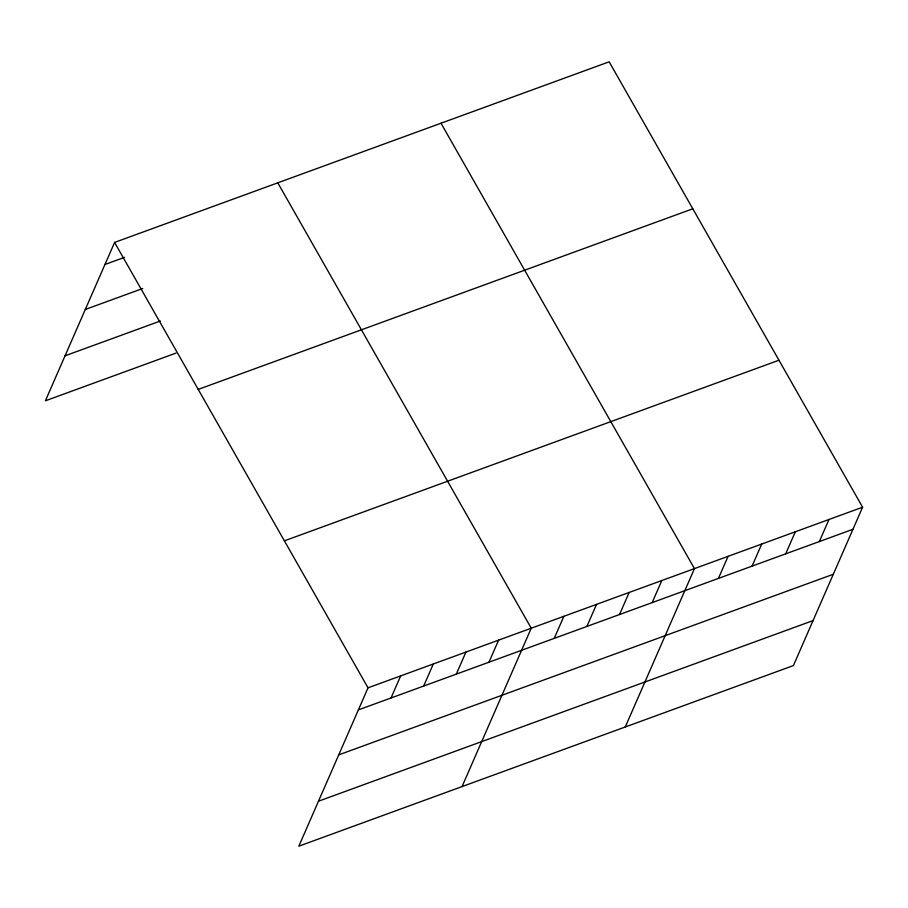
<?xml version="1.0" encoding="UTF-8"?>
<svg xmlns="http://www.w3.org/2000/svg" width="908" height="908" viewBox="0 0 908 908"><rect width="100%" height="100%" fill="white"/><g stroke="black" fill="none" stroke-linecap="round" stroke-linejoin="round"><path stroke-width="1.36" d="M862.6 507.209L368.024 687.821L298.834 846.188L793.41 665.575L862.6 507.209L609.166 61.812L114.59 242.425L45.4 400.791L175.97 353.11M391.019 697.98L400.666 675.904M423.661 686.062L433.309 663.986M456.304 674.133L465.952 652.069M488.947 662.216L498.594 640.14M462.047 786.589L531.237 628.222L277.791 182.826M554.232 638.381L563.879 616.305M586.874 626.452L596.522 604.388M619.517 614.534L629.165 592.459M652.16 602.617L661.807 580.541M625.26 726.979L694.45 568.624L441.004 123.216M718.432 578.407L728.08 556.343M752.062 566.127L761.71 544.062M785.692 553.846L795.34 531.782M819.322 541.565L828.97 519.501M104.942 264.5L124.532 257.35M85.295 309.469L142.749 288.494M65.047 355.811L160.364 321.001M198.216 389.407L692.793 208.795M284.386 540.839L778.962 360.226M358.376 709.897L852.952 529.285M338.729 754.877L833.306 574.265M318.492 801.208L813.057 620.595M114.59 242.425L368.024 687.821"/></g></svg>
